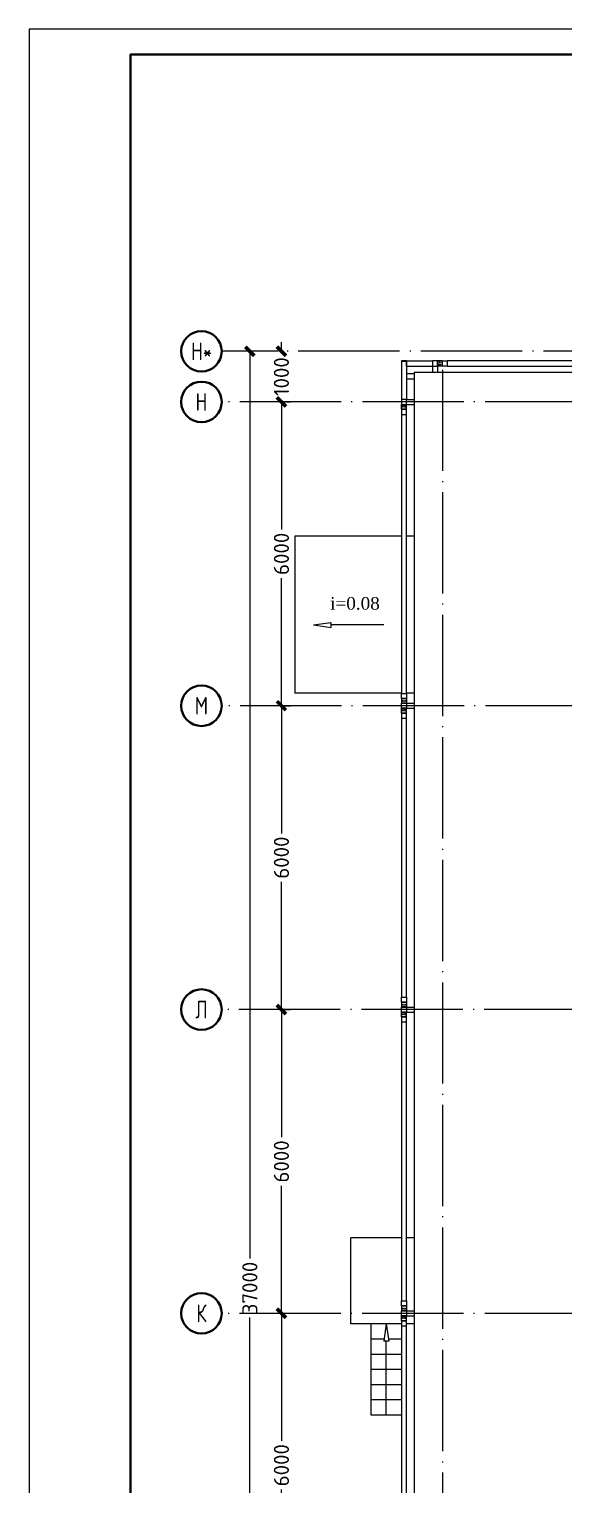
# Model space of a CAD drawing. Extents: x -965262 to 1142518, y -357520 to 71675.
# Drawn here: x -732362 to -721833, y -184721 to -155988 of the extents above; entities that cross this region are included whole.
import ezdxf

# ---------------------------------------------------------------- set-up
doc = ezdxf.new("R2010")
doc.units = 0
doc.header["$LTSCALE"] = 10
doc.linetypes.add('DOTE', pattern=[2.42, 2, -0.2, 0.02, -0.2])
doc.layers.get('0').update_dxf_attribs({"linetype": 'CONTINUOUS', "lineweight": 30})
doc.layers.get('Defpoints').update_dxf_attribs({"linetype": 'CONTINUOUS'})
doc.layers.add('DOTE', color=7, linetype='DOTE', lineweight=9)
doc.styles.add('2.5', font='times.ttf', dxfattribs={"height": 2.5})
doc.styles.add('GOST 2.304', font='isocpeur.ttf', dxfattribs={"width": 0.75, "height": 250})
doc.styles.get("Standard").update_dxf_attribs({"font": 'isocpeur.ttf', "height": 300})
doc.dimstyles.get("Standard").update_dxf_attribs({"dimscale": 100, "dimtxt": 300, "dimasz": 1.8, "dimexe": 1.8, "dimexo": 0.625, "dimgap": 0.9, "dimtad": 0, "dimdec": 0, "dimzin": 0, "dimdsep": 46, "dimtxsty": 'Standard', "dimblk": 'ARCHTICK', "dimcen": 0.9, "dimclrd": 256, "dimclre": 256, "dimclrt": 256, "dimadec": 0, "dimazin": 0, "dimtfac": 1, "dimtdec": 0, "dimtofl": 0, "dimtmove": 0, "dimatfit": 3, "dimfxl": 1, "dimtolj": 1, "dimtzin": 0, "dimlwd": 15, "dimlwe": 15, "dimarcsym": 0})

# ---------------------------------------------------------------- blocks, each defined once
blk = doc.blocks.new('_ArchTick')
at = {"color": 0, "linetype": 'ByBlock', "lineweight": 0, "const_width": 0.4}
blk.add_lwpolyline([(-0.5, -0.5), (0.5, 0.5)], dxfattribs=at)
blk = doc.blocks.new('*D178')
at = {"lineweight": 15, "transparency": 16777216}
for p, q in [((-727385, -181352), (-727385, -183872)), ((-727323, -181352), (-727205, -181352)), ((-727385, -187352), (-727385, -184832)), ((-727323, -187352), (-727205, -187352))]:
    blk.add_line(p, q, dxfattribs=at)
at = {"layer": 'Defpoints', "color": 0, "lineweight": 15, "transparency": 16777216}
for p in [(-727385, -181352), (-727385, -181352), (-727385, -187352, 1451)]:
    blk.add_point(p, dxfattribs=at)
at = {"lineweight": 15, "transparency": 16777216, "xscale": 180, "yscale": 180, "zscale": 180}
for p, rotation in [((-727385, -181352), 90), ((-727385, -187352), 270)]:
    blk.add_blockref('_ArchTick', p, dxfattribs=dict(at, rotation=rotation))
at = {"lineweight": 15, "transparency": 16777216, "insert": (-727385, -184352), "char_height": 300, "attachment_point": 5, "rotation": 90}
blk.add_mtext('\\A1;6000', dxfattribs=at)
blk = doc.blocks.new('*D179')
at = {"lineweight": 15, "transparency": 16777216}
for p, q in [((-727385, -175352), (-727385, -177872)), ((-727323, -175352), (-727205, -175352)), ((-727385, -181352), (-727385, -178832)), ((-727323, -181352), (-727205, -181352))]:
    blk.add_line(p, q, dxfattribs=at)
at = {"layer": 'Defpoints', "color": 0, "lineweight": 15, "transparency": 16777216}
for p in [(-727385, -175352), (-727385, -175352), (-727385, -181352, 1451)]:
    blk.add_point(p, dxfattribs=at)
at = {"lineweight": 15, "transparency": 16777216, "xscale": 180, "yscale": 180, "zscale": 180}
for p, rotation in [((-727385, -175352), 90), ((-727385, -181352), 270)]:
    blk.add_blockref('_ArchTick', p, dxfattribs=dict(at, rotation=rotation))
at = {"lineweight": 15, "transparency": 16777216, "insert": (-727385, -178352), "char_height": 300, "attachment_point": 5, "rotation": 90}
blk.add_mtext('\\A1;6000', dxfattribs=at)
blk = doc.blocks.new('*D180')
at = {"lineweight": 15, "transparency": 16777216}
for p, q in [((-727385, -169352), (-727385, -171872)), ((-727323, -169352), (-727205, -169352)), ((-727385, -175352), (-727385, -172832)), ((-727323, -175352), (-727205, -175352))]:
    blk.add_line(p, q, dxfattribs=at)
at = {"layer": 'Defpoints', "color": 0, "lineweight": 15, "transparency": 16777216}
for p in [(-727385, -169352), (-727385, -169352), (-727385, -175352, 1451)]:
    blk.add_point(p, dxfattribs=at)
at = {"lineweight": 15, "transparency": 16777216, "xscale": 180, "yscale": 180, "zscale": 180}
for p, rotation in [((-727385, -169352), 90), ((-727385, -175352), 270)]:
    blk.add_blockref('_ArchTick', p, dxfattribs=dict(at, rotation=rotation))
at = {"lineweight": 15, "transparency": 16777216, "insert": (-727385, -172352), "char_height": 300, "attachment_point": 5, "rotation": 90}
blk.add_mtext('\\A1;6000', dxfattribs=at)
blk = doc.blocks.new('*D181')
at = {"lineweight": 15, "transparency": 16777216}
for p, q in [((-727385, -163352), (-727385, -165872)), ((-727323, -163352), (-727205, -163352)), ((-727385, -169352), (-727385, -166832)), ((-727323, -169352), (-727205, -169352))]:
    blk.add_line(p, q, dxfattribs=at)
at = {"layer": 'Defpoints', "color": 0, "lineweight": 15, "transparency": 16777216}
for p in [(-727385, -163352), (-727385, -163352), (-727385, -169352, 1451)]:
    blk.add_point(p, dxfattribs=at)
at = {"lineweight": 15, "transparency": 16777216, "xscale": 180, "yscale": 180, "zscale": 180}
for p, rotation in [((-727385, -163352), 90), ((-727385, -169352), 270)]:
    blk.add_blockref('_ArchTick', p, dxfattribs=dict(at, rotation=rotation))
at = {"lineweight": 15, "transparency": 16777216, "insert": (-727385, -166352), "char_height": 300, "attachment_point": 5, "rotation": 90}
blk.add_mtext('\\A1;6000', dxfattribs=at)
blk = doc.blocks.new('*D182')
at = {"lineweight": 15, "transparency": 16777216}
for p, q in [((-727385, -162352), (-727385, -162172)), ((-727448, -162352), (-727565, -162352)), ((-727448, -163352), (-727565, -163352)), ((-727385, -163352), (-727385, -163532))]:
    blk.add_line(p, q, dxfattribs=at)
at = {"layer": 'Defpoints', "color": 0, "lineweight": 15, "transparency": 16777216}
for p in [(-727385, -162352), (-727385, -162352), (-727385, -163352, 1451)]:
    blk.add_point(p, dxfattribs=at)
at = {"lineweight": 15, "transparency": 16777216, "xscale": 180, "yscale": 180, "zscale": 180}
for p, rotation in [((-727385, -162352), 270), ((-727385, -163352), 90)]:
    blk.add_blockref('_ArchTick', p, dxfattribs=dict(at, rotation=rotation))
at = {"lineweight": 15, "transparency": 16777216, "insert": (-727385, -162852), "char_height": 300, "attachment_point": 5, "rotation": 90}
blk.add_mtext('\\A1;1000', dxfattribs=at)
blk = doc.blocks.new('*D183')
at = {"lineweight": 15, "transparency": 16777216}
for p, q in [((-728071, -162352), (-728188, -162352)), ((-728008, -162352), (-728008, -180267)), ((-728008, -199352), (-728008, -181437)), ((-727336, -199352), (-728188, -199352))]:
    blk.add_line(p, q, dxfattribs=at)
at = {"layer": 'Defpoints', "color": 0, "lineweight": 15, "transparency": 16777216}
for p in [(-728008, -162352), (-728008, -162352), (-727273, -199352)]:
    blk.add_point(p, dxfattribs=at)
at = {"lineweight": 15, "transparency": 16777216, "xscale": 180, "yscale": 180, "zscale": 180}
for p, rotation in [((-728008, -162352), 90), ((-728008, -199352), 270)]:
    blk.add_blockref('_ArchTick', p, dxfattribs=dict(at, rotation=rotation))
at = {"lineweight": 15, "transparency": 16777216, "insert": (-728008, -180852), "char_height": 300, "attachment_point": 5, "rotation": 90}
blk.add_mtext('\\A1;37000', dxfattribs=at)

msp = doc.modelspace()

# ---------------------------------------------------------------- linework, layer by layer
at = {"lineweight": 15}
for p, q in [((-725017.4, -162542.1, 1668.2), (-725017.4, -162545.3, 1668.2)), ((-724917.4, -162542.1, 1668.2), (-725017.4, -162542.1, 1668.2)), ((-725017.4, -162545.3, 1668.2), (-724917.4, -162545.3, 1668.2)), ((-725017.4, -162545.3, 1668.2), (-725017.4, -163302.1, 1668.2)), ((-725017.4, -162545.3, 1668.2), (-724917.4, -162545.3, 1668.2)), ((-724917.4, -162542.1, 1668.2), (-724917.4, -162545.3, 1668.2)), ((-724917.4, -162542.1, 1668.2), (-724407.4, -162542.1, 1668.2)), ((-724917.4, -162642.1, 1668.2), (-724917.4, -162542.1, 1668.2)), ((-724917.4, -162545.3, 1668.2), (-724917.4, -163302.1, 1668.2)), ((-724307.4, -162542.1, 1668.2), (-724407.4, -162542.1, 1668.2)), ((-724407.4, -162542.1, 1668.2), (-724407.4, -162642.1, 1668.2)), ((-724407.4, -162542.1, 1668.2), (-724407.4, -162642.1, 1668.2)), ((-724307.4, -162642.1, 1668.2), (-724307.4, -162542.1, 1668.2)), ((-724307.4, -162542.1, 1668.2), (-724297.4, -162542.1, 1668.2)), ((-724212.4, -162542.1, 1668.2), (-724297.4, -162542.1, 1668.2)), ((-724297.4, -162542.1, 1668.2), (-724297.4, -162642.1, 1668.2)), ((-724253.7, -162571.7, 1668.2), (-724271.2, -162571.7, 1668.2)), ((-724253.7, -162571.7, 1668.2), (-724271.2, -162571.7, 1668.2)), ((-724256.9, -162562.5, 1668.2), (-724268, -162562.5, 1668.2)), ((-724212.4, -162542.1, 1668.2), (-724112.4, -162542.1, 1668.2)), ((-724212.4, -162542.1, 1668.2), (-724212.4, -162544.4, 1668.2)), ((-724212.4, -162544.4, 1668.2), (-724212.4, -162544.4, 1668.2)), ((-724212.4, -162544.4, 1668.2), (-724212.4, -162639.8, 1668.2)), ((-724212.4, -162639.8, 1668.2), (-724212.4, -162544.4, 1668.2)), ((-724212.4, -162562.5, 1668.2), (-724212.4, -162562.5, 1668.2)), ((-724212.4, -162571.7, 1668.2), (-724212.4, -162571.7, 1668.2)), ((-718852.4, -162542.1, 1668.2), (-724112.4, -162542.1, 1668.2)), ((-724112.4, -162542.1, 1668.2), (-724112.4, -162642.1, 1668.2)), ((-724917.4, -162642.1, 1668.2), (-724407.4, -162642.1, 1668.2)), ((-724917.4, -162792.1, 1668.2), (-724767.4, -162792.1, 1668.2)), ((-724917.4, -162892.1, 1668.2), (-724767.4, -162892.1, 1668.2)), ((-724407.4, -162642.1, 1668.2), (-724407.4, -162767.1, 1668.2)), ((-724407.4, -162642.1, 1668.2), (-724307.4, -162642.1, 1668.2)), ((-724307.4, -162642.1, 1668.2), (-724307.4, -162767.1, 1668.2)), ((-724297.4, -162642.1, 1668.2), (-724307.4, -162642.1, 1668.2)), ((-724212.4, -162642.1, 1668.2), (-724297.4, -162642.1, 1668.2)), ((-724212.4, -162642.1, 1668.2), (-724212.4, -162639.8, 1668.2)), ((-724212.4, -162639.8, 1668.2), (-724212.4, -162639.8, 1668.2)), ((-724112.4, -162642.1, 1668.2), (-724212.4, -162642.1, 1668.2)), ((-724112.4, -162642.1, 1668.2), (-718852.4, -162642.1, 1668.2)), ((-724917.4, -163302.1, 1668.2), (-725017.4, -163302.1, 1668.2)), ((-725017.4, -163302.1, 1668.2), (-725017.4, -163402.1, 1668.2)), ((-724917.4, -163302.1, 1668.2), (-725017.4, -163302.1, 1668.2)), ((-725017.4, -163302.1, 1668.2), (-725017.4, -163402.1, 1668.2)), ((-724917.4, -163302.1, 1668.2), (-725017.4, -163302.1, 1668.2)), ((-725017.4, -163402.1, 1668.2), (-724917.4, -163402.1, 1668.2)), ((-725017.4, -163412.1, 1668.2), (-725017.4, -163402.1, 1668.2)), ((-725017.4, -163402.1, 1668.2), (-724917.4, -163402.1, 1668.2)), ((-725017.4, -163412.1, 1668.2), (-725017.4, -163402.1, 1668.2)), ((-725017.4, -163412.1, 1668.2), (-724917.4, -163412.1, 1668.2)), ((-725017.4, -163497.1, 1668.2), (-725017.4, -163412.1, 1668.2)), ((-724996.6, -163453.1, 1668.2), (-724996.6, -163441.1, 1668.2)), ((-724987.4, -163438.5, 1668.2), (-724987.4, -163455.8, 1668.2)), ((-724987.4, -163438.5, 1668.2), (-724987.4, -163455.8, 1668.2)), ((-724987.4, -163455.8, 1668.2), (-724987.4, -163438.5, 1668.2)), ((-724917.4, -163302.1, 1668.2), (-724767.4, -163302.1, 1668.2)), ((-724917.4, -163402.1, 1668.2), (-724917.4, -163302.1, 1668.2)), ((-724917.4, -163302.1, 1668.2), (-724767.4, -163302.1, 1668.2)), ((-724917.4, -163402.1, 1668.2), (-724917.4, -163302.1, 1668.2)), ((-724917.4, -163402.1, 1668.2), (-724767.4, -163402.1, 1668.2)), ((-724917.4, -163402.1, 1668.2), (-724917.4, -163412.1, 1668.2)), ((-724917.4, -163402.1, 1668.2), (-724767.4, -163402.1, 1668.2)), ((-724917.4, -163402.1, 1668.2), (-724917.4, -163412.1, 1668.2)), ((-724917.4, -163497.1, 1668.2), (-724917.4, -163412.1, 1668.2)), ((-725017.4, -163497.1, 1668.2), (-725015.1, -163497.1, 1668.2)), ((-725017.4, -163497.1, 1668.2), (-725017.4, -163597.1, 1668.2)), ((-725017.4, -163597.1, 1668.2), (-725017.4, -169107.1, 1668.2)), ((-725017.4, -163597.1, 1668.2), (-724917.4, -163597.1, 1668.2)), ((-724919.7, -163497.1, 1668.2), (-725015.1, -163497.1, 1668.2)), ((-725015.1, -163497.1, 1668.2), (-725015.1, -163497.2, 1668.2)), ((-725015.1, -163497.2, 1668.2), (-724919.7, -163497.2, 1668.2)), ((-724996.6, -163497.1, 1668.2), (-724996.6, -163497.2, 1668.2)), ((-724987.4, -163497.1, 1668.2), (-724987.4, -163497.2, 1668.2)), ((-724917.4, -163497.1, 1668.2), (-724919.7, -163497.1, 1668.2)), ((-724919.7, -163497.1, 1668.2), (-724919.7, -163497.2, 1668.2)), ((-724917.4, -163597.1, 1668.2), (-724917.4, -163497.1, 1668.2)), ((-724917.4, -169107.1, 1668.2), (-724917.4, -163597.1, 1668.2)), ((-725017.4, -166002.1), (-727117.4, -166002.1)), ((-727117.4, -166002.1), (-727117.4, -169102.1)), ((-724766.4, -166002.1), (-724917.4, -166002.1)), ((-726751, -167755), (-726411.7, -167706)), ((-726751, -167755), (-726411.7, -167804)), ((-726411.7, -167706), (-726411.7, -167804)), ((-725367.8, -167755), (-726411.7, -167755)), ((-725017.4, -169102.1), (-727117.4, -169102.1)), ((-725017.4, -169207.1, 1668.2), (-725017.4, -169107.1, 1668.2)), ((-725017.4, -169107.1, 1668.2), (-724917.4, -169107.1, 1668.2)), ((-725017.4, -169207.1, 1668.2), (-725015.1, -169207.1, 1668.2)), ((-725017.4, -169207.1, 1668.2), (-725017.4, -169292.1, 1668.2)), ((-725015.1, -169207.1, 1668.2), (-725015.1, -169207.1, 1668.2)), ((-725015.1, -169207.1, 1668.2), (-724919.7, -169207.1, 1668.2)), ((-724919.7, -169207.1, 1668.2), (-725015.1, -169207.1, 1668.2)), ((-724996.6, -169207.1, 1668.2), (-724996.6, -169207.1, 1668.2)), ((-724987.4, -169207.1, 1668.2), (-724987.4, -169207.1, 1668.2)), ((-724917.4, -169207.1, 1668.2), (-724919.7, -169207.1, 1668.2)), ((-724919.7, -169207.1, 1668.2), (-724919.7, -169207.1, 1668.2)), ((-724766.4, -169102.1), (-724917.4, -169102.1)), ((-724917.4, -169107.1, 1668.2), (-724917.4, -169207.1, 1668.2)), ((-724917.4, -169207.1, 1668.2), (-724917.4, -169292.1, 1668.2)), ((-725017.4, -169292.1, 1668.2), (-725017.4, -169302.1, 1668.2)), ((-725017.4, -169292.1, 1668.2), (-724917.4, -169292.1, 1668.2)), ((-725017.4, -169402.1, 1668.2), (-725017.4, -169302.1, 1668.2)), ((-725017.4, -169302.1, 1668.2), (-724917.4, -169302.1, 1668.2)), ((-724917.4, -169402.1, 1668.2), (-725017.4, -169402.1, 1668.2)), ((-725017.4, -169412.1, 1668.2), (-725017.4, -169402.1, 1668.2)), ((-725017.4, -169412.1, 1668.2), (-724917.4, -169412.1, 1668.2)), ((-725017.4, -169497.1, 1668.2), (-725017.4, -169412.1, 1668.2)), ((-725017.4, -169497.1, 1668.2), (-725015.1, -169497.1, 1668.2)), ((-725017.4, -169497.1, 1668.2), (-725017.4, -169597.1, 1668.2)), ((-724919.7, -169497.1, 1668.2), (-725015.1, -169497.1, 1668.2)), ((-725015.1, -169497.1, 1668.2), (-725015.1, -169497.2, 1668.2)), ((-725015.1, -169497.2, 1668.2), (-724919.7, -169497.2, 1668.2)), ((-724996.6, -169251.1, 1668.2), (-724996.6, -169263.1, 1668.2)), ((-724996.6, -169453.1, 1668.2), (-724996.6, -169441.1, 1668.2)), ((-724996.6, -169497.1, 1668.2), (-724996.6, -169497.2, 1668.2)), ((-724987.4, -169265.8, 1668.2), (-724987.4, -169248.5, 1668.2)), ((-724987.4, -169248.5, 1668.2), (-724987.4, -169265.8, 1668.2)), ((-724987.4, -169438.5, 1668.2), (-724987.4, -169455.8, 1668.2)), ((-724987.4, -169455.8, 1668.2), (-724987.4, -169438.5, 1668.2)), ((-724987.4, -169497.1, 1668.2), (-724987.4, -169497.2, 1668.2)), ((-724917.4, -169497.1, 1668.2), (-724919.7, -169497.1, 1668.2)), ((-724919.7, -169497.1, 1668.2), (-724919.7, -169497.2, 1668.2)), ((-724917.4, -169302.1, 1668.2), (-724917.4, -169292.1, 1668.2)), ((-724917.4, -169302.1, 1668.2), (-724767.4, -169302.1, 1668.2)), ((-724917.4, -169302.1, 1668.2), (-724917.4, -169402.1, 1668.2)), ((-724917.4, -169402.1, 1668.2), (-724767.4, -169402.1, 1668.2)), ((-724917.4, -169402.1, 1668.2), (-724917.4, -169412.1, 1668.2)), ((-724917.4, -169497.1, 1668.2), (-724917.4, -169412.1, 1668.2)), ((-724917.4, -169597.1, 1668.2), (-724917.4, -169497.1, 1668.2)), ((-725017.4, -169597.1, 1668.2), (-725017.4, -175107.1, 1668.2)), ((-725017.4, -169597.1, 1668.2), (-724917.4, -169597.1, 1668.2)), ((-724917.4, -175107.1, 1668.2), (-724917.4, -169597.1, 1668.2)), ((-725017.4, -175207.1, 1668.2), (-725017.4, -175107.1, 1668.2)), ((-725017.4, -175107.1, 1668.2), (-724917.4, -175107.1, 1668.2)), ((-725017.4, -175207.1, 1668.2), (-725015.1, -175207.1, 1668.2)), ((-725017.4, -175207.1, 1668.2), (-725017.4, -175292.1, 1668.2)), ((-725015.1, -175207.1, 1668.2), (-725015.1, -175207.1, 1668.2)), ((-725015.1, -175207.1, 1668.2), (-724919.7, -175207.1, 1668.2)), ((-724919.7, -175207.1, 1668.2), (-725015.1, -175207.1, 1668.2)), ((-724996.6, -175207.1, 1668.2), (-724996.6, -175207.1, 1668.2)), ((-724996.6, -175251.1, 1668.2), (-724996.6, -175263.1, 1668.2)), ((-724987.4, -175207.1, 1668.2), (-724987.4, -175207.1, 1668.2)), ((-724987.4, -175265.8, 1668.2), (-724987.4, -175248.5, 1668.2)), ((-724987.4, -175248.5, 1668.2), (-724987.4, -175265.8, 1668.2)), ((-724917.4, -175207.1, 1668.2), (-724919.7, -175207.1, 1668.2)), ((-724919.7, -175207.1, 1668.2), (-724919.7, -175207.1, 1668.2)), ((-724917.4, -175107.1, 1668.2), (-724917.4, -175207.1, 1668.2)), ((-724917.4, -175207.1, 1668.2), (-724917.4, -175292.1, 1668.2)), ((-725017.4, -175292.1, 1668.2), (-725017.4, -175302.1, 1668.2)), ((-725017.4, -175292.1, 1668.2), (-724917.4, -175292.1, 1668.2)), ((-725017.4, -175402.1, 1668.2), (-725017.4, -175302.1, 1668.2)), ((-725017.4, -175302.1, 1668.2), (-724917.4, -175302.1, 1668.2)), ((-724917.4, -175402.1, 1668.2), (-725017.4, -175402.1, 1668.2)), ((-725017.4, -175412.1, 1668.2), (-725017.4, -175402.1, 1668.2)), ((-725017.4, -175412.1, 1668.2), (-724917.4, -175412.1, 1668.2)), ((-725017.4, -175497.1, 1668.2), (-725017.4, -175412.1, 1668.2)), ((-725017.4, -175497.1, 1668.2), (-725015.1, -175497.1, 1668.2)), ((-725017.4, -175497.1, 1668.2), (-725017.4, -175597.1, 1668.2)), ((-724919.7, -175497.1, 1668.2), (-725015.1, -175497.1, 1668.2)), ((-725015.1, -175497.1, 1668.2), (-725015.1, -175497.2, 1668.2)), ((-725015.1, -175497.2, 1668.2), (-724919.7, -175497.2, 1668.2)), ((-724996.6, -175453.1, 1668.2), (-724996.6, -175441.1, 1668.2)), ((-724996.6, -175497.1, 1668.2), (-724996.6, -175497.2, 1668.2)), ((-724987.4, -175438.5, 1668.2), (-724987.4, -175455.8, 1668.2)), ((-724987.4, -175455.8, 1668.2), (-724987.4, -175438.5, 1668.2)), ((-724987.4, -175497.1, 1668.2), (-724987.4, -175497.2, 1668.2)), ((-724917.4, -175497.1, 1668.2), (-724919.7, -175497.1, 1668.2)), ((-724919.7, -175497.1, 1668.2), (-724919.7, -175497.2, 1668.2)), ((-724917.4, -175302.1, 1668.2), (-724917.4, -175292.1, 1668.2)), ((-724917.4, -175302.1, 1668.2), (-724767.4, -175302.1, 1668.2)), ((-724917.4, -175302.1, 1668.2), (-724917.4, -175402.1, 1668.2)), ((-724917.4, -175402.1, 1668.2), (-724767.4, -175402.1, 1668.2)), ((-724917.4, -175402.1, 1668.2), (-724917.4, -175412.1, 1668.2)), ((-724917.4, -175497.1, 1668.2), (-724917.4, -175412.1, 1668.2)), ((-724917.4, -175597.1, 1668.2), (-724917.4, -175497.1, 1668.2)), ((-725017.4, -175597.1, 1668.2), (-725017.4, -181107.1, 1668.2)), ((-725017.4, -175597.1, 1668.2), (-724917.4, -175597.1, 1668.2)), ((-724917.4, -181107.1, 1668.2), (-724917.4, -175597.1, 1668.2)), ((-725017.4, -179862.1, 1668.2), (-726017.4, -179862.1)), ((-726017.4, -181562.1), (-726017.4, -179862.1)), ((-724766.4, -179862.1, 2087), (-724917.4, -179862.1, 1835)), ((-725017.4, -181207.1, 1668.2), (-725017.4, -181107.1, 1668.2)), ((-725017.4, -181107.1, 1668.2), (-724917.4, -181107.1, 1668.2)), ((-725017.4, -181207.1, 1668.2), (-725015.1, -181207.1, 1668.2)), ((-725017.4, -181207.1, 1668.2), (-725017.4, -181292.1, 1668.2)), ((-725017.4, -181292.1, 1668.2), (-725017.4, -181302.1, 1668.2)), ((-725017.4, -181292.1, 1668.2), (-724917.4, -181292.1, 1668.2)), ((-725017.4, -181402.1, 1668.2), (-725017.4, -181302.1, 1668.2)), ((-725017.4, -181302.1, 1668.2), (-724917.4, -181302.1, 1668.2)), ((-725015.1, -181207.1, 1668.2), (-725015.1, -181207.1, 1668.2)), ((-725015.1, -181207.1, 1668.2), (-724919.7, -181207.1, 1668.2)), ((-724919.7, -181207.1, 1668.2), (-725015.1, -181207.1, 1668.2)), ((-724996.6, -181207.1, 1668.2), (-724996.6, -181207.1, 1668.2)), ((-724996.6, -181251.1, 1668.2), (-724996.6, -181263.1, 1668.2)), ((-724987.4, -181207.1, 1668.2), (-724987.4, -181207.1, 1668.2)), ((-724987.4, -181265.8, 1668.2), (-724987.4, -181248.5, 1668.2)), ((-724987.4, -181248.5, 1668.2), (-724987.4, -181265.8, 1668.2)), ((-724917.4, -181207.1, 1668.2), (-724919.7, -181207.1, 1668.2)), ((-724919.7, -181207.1, 1668.2), (-724919.7, -181207.1, 1668.2)), ((-724917.4, -181107.1, 1668.2), (-724917.4, -181207.1, 1668.2)), ((-724917.4, -181207.1, 1668.2), (-724917.4, -181292.1, 1668.2)), ((-724917.4, -181302.1, 1668.2), (-724917.4, -181292.1, 1668.2)), ((-724917.4, -181302.1, 1668.2), (-724767.4, -181302.1, 1668.2)), ((-724917.4, -181302.1, 1668.2), (-724917.4, -181402.1, 1668.2)), ((-725017.4, -181562.1), (-726017.4, -181562.1)), ((-725017.4, -181562.1), (-725807.4, -181562.1)), ((-725617.4, -183362.1), (-725617.4, -181562.1)), ((-725317.4, -181562.1), (-725366.4, -181901.4)), ((-725317.4, -181562.1), (-725268.4, -181901.4)), ((-724917.4, -181402.1, 1668.2), (-725017.4, -181402.1, 1668.2)), ((-725017.4, -181412.1, 1668.2), (-725017.4, -181402.1, 1668.2)), ((-725017.4, -181412.1, 1668.2), (-724917.4, -181412.1, 1668.2)), ((-725017.4, -181497.1, 1668.2), (-725017.4, -181412.1, 1668.2)), ((-725017.4, -181497.1, 1668.2), (-725015.1, -181497.1, 1668.2)), ((-725017.4, -181497.1, 1668.2), (-725017.4, -181597.1, 1668.2)), ((-724919.7, -181497.1, 1668.2), (-725015.1, -181497.1, 1668.2)), ((-725015.1, -181497.1, 1668.2), (-725015.1, -181497.2, 1668.2)), ((-725015.1, -181497.2, 1668.2), (-724919.7, -181497.2, 1668.2)), ((-724996.6, -181453.1, 1668.2), (-724996.6, -181441.1, 1668.2)), ((-724996.6, -181497.1, 1668.2), (-724996.6, -181497.2, 1668.2)), ((-724987.4, -181438.5, 1668.2), (-724987.4, -181455.8, 1668.2)), ((-724987.4, -181455.8, 1668.2), (-724987.4, -181438.5, 1668.2)), ((-724987.4, -181497.1, 1668.2), (-724987.4, -181497.2, 1668.2)), ((-724917.4, -181497.1, 1668.2), (-724919.7, -181497.1, 1668.2)), ((-724919.7, -181497.1, 1668.2), (-724919.7, -181497.2, 1668.2)), ((-724917.4, -181402.1, 1668.2), (-724767.4, -181402.1, 1668.2)), ((-724917.4, -181402.1, 1668.2), (-724917.4, -181412.1, 1668.2)), ((-724917.4, -181497.1, 1668.2), (-724917.4, -181412.1, 1668.2)), ((-724917.4, -181597.1, 1668.2), (-724917.4, -181497.1, 1668.2)), ((-724766.4, -181562.1), (-724917.4, -181562.1)), ((-725360.7, -181862.1), (-725617.4, -181862.1)), ((-725360.7, -181862.1), (-725617.4, -181862.1)), ((-725360.7, -181862.1), (-725617.4, -181862.1)), ((-725017.4, -181862.1), (-725274.1, -181862.1)), ((-725017.4, -181862.1), (-725274.1, -181862.1)), ((-725017.4, -181862.1), (-725274.1, -181862.1)), ((-725017.4, -181597.1, 1668.2), (-725017.4, -187107.1, 1668.2)), ((-725017.4, -181597.1, 1668.2), (-724917.4, -181597.1, 1668.2)), ((-724917.4, -187107.1, 1668.2), (-724917.4, -181597.1, 1668.2)), ((-725017.4, -182162.1), (-725617.4, -182162.1)), ((-725017.4, -182162.1), (-725617.4, -182162.1)), ((-725268.4, -181901.4), (-725366.4, -181901.4)), ((-725317.4, -183362.1), (-725317.4, -181901.4)), ((-725017.4, -182462.1), (-725617.4, -182462.1)), ((-725017.4, -182462.1), (-725617.4, -182462.1)), ((-725017.4, -182762.1), (-725617.4, -182762.1)), ((-725017.4, -182762.1), (-725617.4, -182762.1)), ((-725017.4, -183062.1), (-725617.4, -183062.1)), ((-725017.4, -183062.1), (-725617.4, -183062.1)), ((-725017.4, -183362.1), (-725617.4, -183362.1))]:
    msp.add_line(p, q, dxfattribs=at)
at = {"color": 86, "lineweight": 15}
for p, q in [((-718642.4, -162767.1, -3259.8), (-724766.4, -162767.1, -3259.8)), ((-724766.4, -162767.1, -3259.8), (-724766.4, -234912.1, -3259.8))]:
    msp.add_line(p, q, dxfattribs=at)
at = {"lineweight": 15, "elevation": -1808.5}
msp.add_lwpolyline([(-613462.4, -240087.8), (-613462.4, -155987.8), (-732362.4, -155987.8), (-732362.4, -240087.8)], close=True, dxfattribs=at)
at = {"elevation": -1808.5}
msp.add_lwpolyline([(-613962.4, -239587.8), (-613962.4, -156487.8), (-730362.4, -156487.8), (-730362.4, -239587.8)], close=True, dxfattribs=at)
at = {"lineweight": 15}
for centre in [(-724262.4, -162569.6, 1668.2), (-724262.4, -162614.6, 1668.2), (-724989.9, -163447.1, 1668.2), (-724944.9, -163447.1, 1668.2), (-724989.9, -169257.1, 1668.2), (-724989.9, -169447.1, 1668.2), (-724944.9, -169257.1, 1668.2), (-724944.9, -169447.1, 1668.2), (-724989.9, -175257.1, 1668.2), (-724944.9, -175257.1, 1668.2), (-724989.9, -175447.1, 1668.2), (-724944.9, -175447.1, 1668.2), (-724989.9, -181257.1, 1668.2), (-724944.9, -181257.1, 1668.2), (-724989.9, -181447.1, 1668.2), (-724944.9, -181447.1, 1668.2)]:
    msp.add_circle(centre, 9, dxfattribs=at)
at = {"layer": 'DOTE', "ltscale": 100}
for p, q in [((-705692.5, -162352.1, -4711.1), (-728562.7, -162352.1, -4711.1)), ((-675388.1, -163352.1, -4711.1), (-728562.7, -163352.1, -4711.1)), ((-729362.7, -169352.1, -4711.1), (-729369.3, -169352.1, -4711.1)), ((-675380.6, -169352.1, -4711.1), (-728562.7, -169352.1, -4711.1)), ((-729362.7, -175352.1, -4711.1), (-729369.3, -175352.1, -4711.1)), ((-675403.7, -175352.1, -4711.1), (-728562.7, -175352.1, -4711.1)), ((-729362.7, -181352.1, -4711.1), (-729369.3, -181352.1, -4711.1)), ((-675393.2, -181352.1, -4711.1), (-728562.7, -181352.1, -4711.1))]:
    msp.add_line(p, q, dxfattribs=at)
at = {"layer": 'DOTE', "ltscale": 100, "extrusion": (0, -1, 0)}
msp.add_line((-724207.4, -162715.3, -4711.1), (-724207.4, -237887.4, -4711.1), dxfattribs=at)
at = {"layer": 'DOTE', "linetype": 'Continuous', "lineweight": 30}
for centre in [(-728962.7, -162352.1, -4711.1), (-728962.7, -163352.1, -4711.1), (-728962.7, -169352.1, -4711.1), (-728962.7, -175352.1, -4711.1), (-728962.7, -181352.1, -4711.1)]:
    msp.add_circle(centre, 400, dxfattribs=at)

# ---------------------------------------------------------------- texts
at = {"lineweight": 0, "style": '2.5'}
msp.add_text('i=0.08', height=250, dxfattribs=at).set_placement((-726423.5, -167454.5))
at = {"layer": 'DOTE', "linetype": 'Continuous', "lineweight": 30, "ltscale": 100, "char_height": 350, "width": 800, "attachment_point": 5, "style": 'GOST 2.304'}
for s, insert in [('Н*', (-728962.7, -162352.1, -4711.1)), ('Н', (-728962.7, -163352.1, -4711.1)), ('М', (-728962.7, -169352.1, -4711.1)), ('Л', (-728962.7, -175352.1, -4711.1)), ('К', (-728962.7, -181352.1, -4711.1))]:
    msp.add_mtext(s, dxfattribs=dict(at, insert=insert))

# ---------------------------------------------------------------- dimensions: what is measured, and where the dimension line sits
at = {"lineweight": 15}
for base, p1, p2, picture, middle in [((-728008.2, -162352.1, -3259.8), (-727273.2, -199352.1, -3259.8), (-728008.2, -162352.1, -3259.8), '*D183', (-728008.2, -180852.1, -3259.8)), ((-727385.4, -162352.1, -4711.1), (-727385.4, -163352.1, -3259.8), (-727385.4, -162352.1, -4711.1), '*D182', (-727385.4, -162852.1, -4711.1)), ((-727385.4, -163352.1, -4711.1), (-727385.4, -169352.1, -3259.8), (-727385.4, -163352.1, -4711.1), '*D181', (-727385.4, -166352.1, -4711.1)), ((-727385.4, -169352.1, -4711.1), (-727385.4, -175352.1, -3259.8), (-727385.4, -169352.1, -4711.1), '*D180', (-727385.4, -172352.1, -4711.1)), ((-727385.4, -175352.1, -4711.1), (-727385.4, -181352.1, -3259.8), (-727385.4, -175352.1, -4711.1), '*D179', (-727385.4, -178352.1, -4711.1)), ((-727385.4, -181352.1, -4711.1), (-727385.4, -187352.1, -3259.8), (-727385.4, -181352.1, -4711.1), '*D178', (-727385.4, -184352.1, -4711.1))]:
    dim = msp.add_linear_dim(base=base, p1=p1, p2=p2, angle=90, dimstyle='Standard', dxfattribs=at)
    dim.commit()
    dim.dimension.update_dxf_attribs({"geometry": picture, "text_midpoint": middle})

doc.saveas('drawing.dxf')
